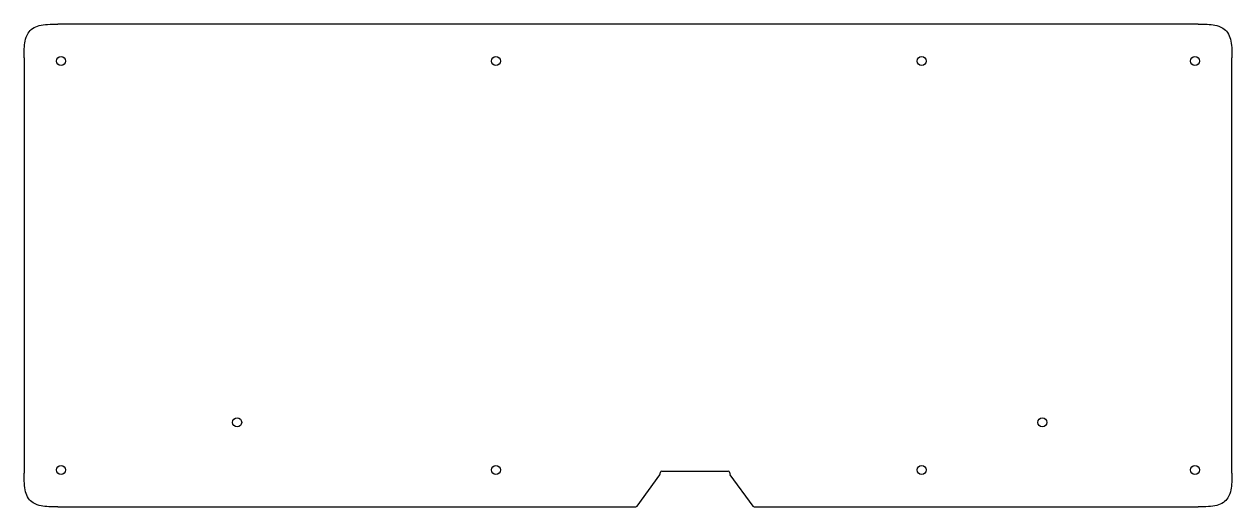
# Model space of a CAD drawing. Header units: millimetres. Extents: x -369 to -9, y 5 to 149.
import ezdxf

# ---------------------------------------------------------------- set-up
doc = ezdxf.new("R2010")
doc.units = ezdxf.units.MM
doc.layers.get('0').update_dxf_attribs({"linetype": 'CONTINUOUS'})

msp = doc.modelspace()

# ---------------------------------------------------------------- linework, layer by layer
for p, q in [((-18.96, 149.33), (-358.96, 149.33)), ((-368.96, 139.33), (-368.96, 15.45)), ((-8.96, 15.45), (-8.96, 139.33)), ((-186.21, 5.66), (-179.45, 15)), ((-179.36, 15.3), (-179.36, 15.63)), ((-178.86, 16.13), (-159.15, 16.13)), ((-158.65, 15.63), (-158.65, 15.3)), ((-158.56, 15), (-151.74, 5.65)), ((-358.96, 5.45), (-186.61, 5.45)), ((-151.34, 5.45), (-18.96, 5.45))]:
    msp.add_line(p, q)
for centre in [(-357.96, 138.33), (-228.34, 138.33), (-101.43, 138.33), (-19.96, 138.33), (-305.47, 30.62), (-65.47, 30.62), (-357.96, 16.45), (-228.34, 16.45), (-101.43, 16.45), (-19.96, 16.45)]:
    msp.add_circle(centre, 1.35)
for centre, start, end in [((-179.86, 15.3), 324.1469, 360), ((-178.86, 15.63), 90, 180), ((-159.15, 15.63), 0, 90), ((-158.15, 15.3), 180, 216.0949), ((-186.61, 5.95), 270, 324.1469), ((-151.34, 5.95), 216.0949, 270)]:
    msp.add_arc(centre, 0.5, start, end)
for points in [[(-368.96, 139.33), (-368.96, 141.21), (-368.96, 142.86), (-368.51, 145.12), (-368.25, 145.91), (-367.43, 147.19), (-366.98, 147.66), (-365.85, 148.45), (-365.2, 148.72), (-362.96, 149.33), (-361.1, 149.33), (-358.96, 149.33)], [(-18.96, 149.33), (-17.09, 149.33), (-15.44, 149.33), (-13.18, 148.88), (-12.38, 148.62), (-11.11, 147.8), (-10.63, 147.35), (-9.84, 146.22), (-9.57, 145.57), (-8.96, 143.33), (-8.96, 141.47), (-8.96, 139.33)], [(-358.96, 5.45), (-360.84, 5.45), (-362.49, 5.45), (-364.74, 5.9), (-365.54, 6.17), (-366.82, 6.98), (-367.29, 7.43), (-368.08, 8.56), (-368.35, 9.21), (-368.96, 11.45), (-368.96, 13.31), (-368.96, 15.45)], [(-8.96, 15.45), (-8.96, 13.57), (-8.96, 11.92), (-9.41, 9.67), (-9.68, 8.87), (-10.49, 7.59), (-10.95, 7.12), (-12.08, 6.33), (-12.72, 6.06), (-14.97, 5.45), (-16.83, 5.45), (-18.96, 5.45)]]:
    msp.add_open_spline(points, degree=3, knots=[0, 0, 0, 0, 0.562025, 0.562025, 0.886664, 0.886664, 1.144516, 1.144516, 1.416938, 1.416938, 2.040671, 2.040671, 2.040671, 2.040671])

doc.saveas('drawing.dxf')
